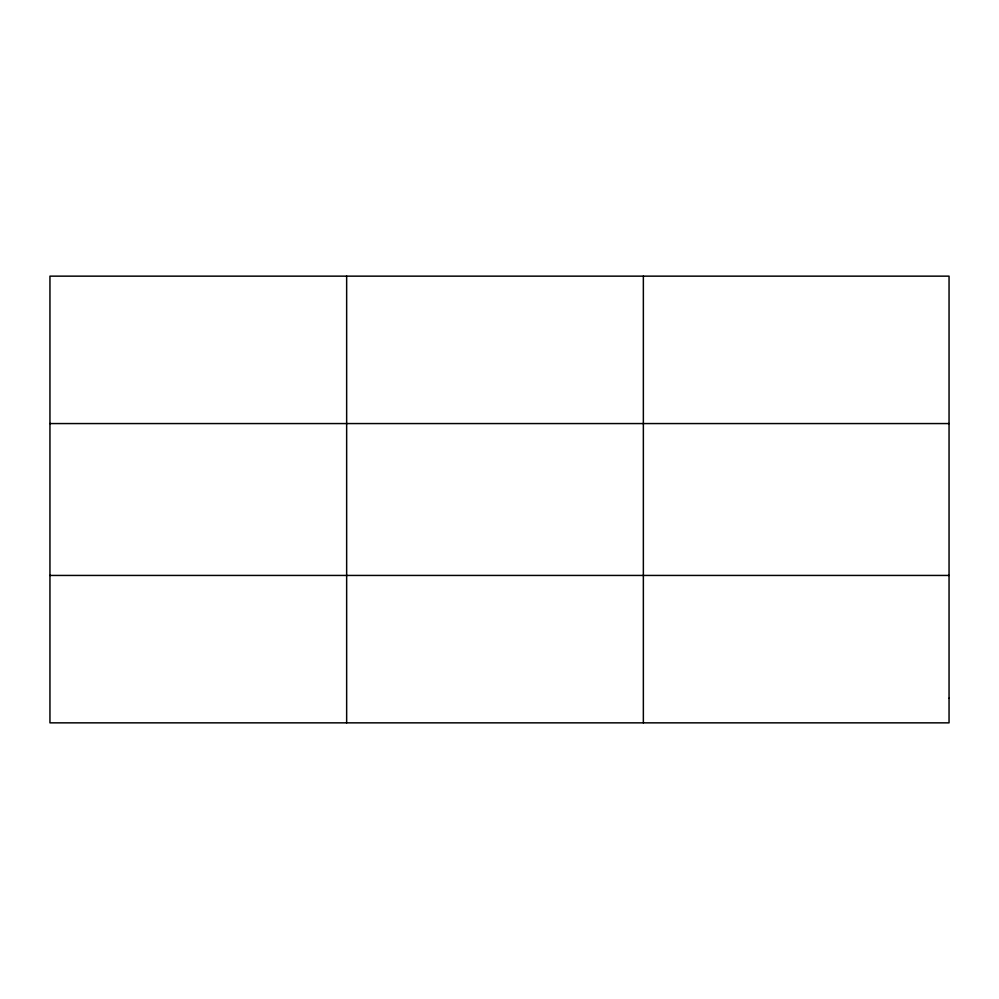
<?xml version="1.0" encoding="UTF-8"?>
<svg xmlns="http://www.w3.org/2000/svg" width="999" height="999" viewBox="0 0 999 999"><rect width="100%" height="100%" fill="white"/><g stroke="black" fill="none" stroke-linecap="round" stroke-linejoin="round"><path stroke-width="1.5" d="M346.653 276.149L346.653 722.851M643.356 276.149L643.356 722.851M49.95 423.564L949.05 423.564M49.95 575.436L949.05 575.436M949.05 698.289L949.05 722.851L49.95 722.851L49.95 276.149L949.05 276.149L949.05 698.289"/></g></svg>
